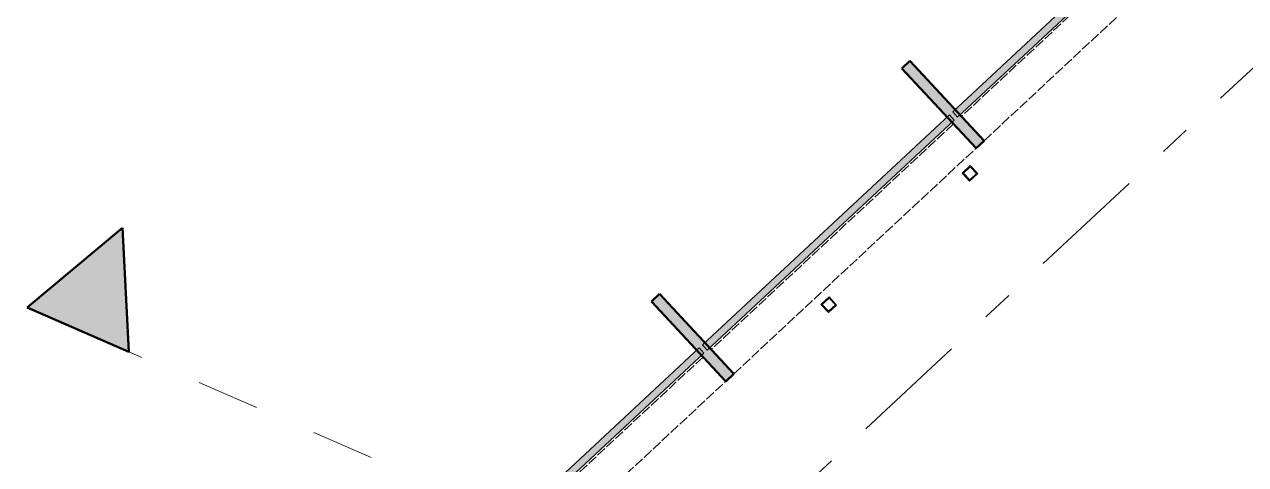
# Model space of a CAD drawing. Header units: millimetres. Extents: x -50172 to 90294, y -80883 to 25069.
# Drawn here: x -32353 to -26842, y -28064 to -26079 of the extents above; entities that cross this region are included whole.
import ezdxf
from ezdxf.enums import TextEntityAlignment as Align

# ---------------------------------------------------------------- set-up
doc = ezdxf.new("R2010")
doc.units = ezdxf.units.MM
doc.header["$MEASUREMENT"] = 0
for name, pattern in [('Dashed', [564.444447, 282.222223, -282.222223]), ('Double Dashed', [1093.611073, 529.166651, -211.666656, 141.111112, -211.666656]), ('Hidden Line', [55, 45, -10])]:
    doc.linetypes.add(name, pattern=pattern)
for name, color, linetype in [('A-95-MC_Marker_Section_P2.Marker', 7, 'Continuous'), ('COLUMN.IFC Import', 7, 'Continuous'), ('New_A-15-MG_Structural_Grid_Phase_2', 7, 'Continuous'), ('New_A-25-M_Curtain_Wall', 7, 'Continuous')]:
    doc.layers.add(name, color=color, linetype=linetype)
for name, color, linetype, lineweight in [('A-95-MC_Marker_Section_P2.Marker_Pen_No__1', 7, 'Continuous', 13), ('COLUMN.IFC Import_Pen_No__2', 8, 'Continuous', 15), ('New_A-25-M_Curtain_Wall_Pen_No__1', 7, 'Continuous', 13), ('New_A-25-M_Curtain_Wall_Pen_No__87', 8, 'Continuous', 20)]:
    doc.layers.add(name, color=color, linetype=linetype, lineweight=lineweight)
for name, color, linetype, lineweight, true_color in [('A-95-MC_Marker_Section_P2.Marker_Pen_No__25', 7, 'Continuous', 50, 0x2a2a2a), ('New_A-15-MG_Structural_Grid_Phase_2_Pen_No__222', 7, 'Continuous', 13, 0x65af33), ('New_A-25-M_Curtain_Wall_Pen_No__144', 7, 'Continuous', 0, 0xc8c8c8), ('New_A-25-M_Curtain_Wall_Pen_No__165', 7, 'Continuous', 0, 0x006060), ('New_A-25-M_Curtain_Wall_Pen_No__27', 7, 'Continuous', 50, 0x2a2a2a)]:
    doc.layers.add(name, color=color, linetype=linetype, lineweight=lineweight, true_color=true_color)
doc.styles.add('GENERATED_STYLE_4', font='')
doc.styles.get('GENERATED_STYLE_4').set_extended_font_data('Swis721 BT')

# ---------------------------------------------------------------- blocks, each defined once
blk = doc.blocks.new('Curtain Wall_20_1')
at = {"layer": 'New_A-25-M_Curtain_Wall_Pen_No__144', "linetype": 'Continuous'}
for points in [[(-28393.9, -26277.5), (-28058.7, -26637.7), (-28022.1, -26603.6), (-28357.3, -26243.4)], [(-29523.4, -27328.6), (-29188.3, -27688.8), (-29151.7, -27654.8), (-29486.8, -27294.6)]]:
    blk.add_hatch(color=256, dxfattribs=at).paths.add_polyline_path(points)
at = {"layer": 'New_A-25-M_Curtain_Wall_Pen_No__165', "linetype": 'Continuous', "lineweight": 0, "true_color": 0x001818}
for points in [[(-28142.1, -26496.7), (-27027.1, -25459.2), (-27048.9, -25435.7), (-28163.9, -26473.3)], [(-29271.6, -27547.8), (-28156.7, -26510.3), (-28178.5, -26486.9), (-29293.4, -27524.4)], [(-30401.2, -28599), (-29286.3, -27561.5), (-29308.1, -27538), (-30423, -28575.6)]]:
    blk.add_hatch(color=168, dxfattribs=at).paths.add_polyline_path(points)
at = {"layer": 'New_A-25-M_Curtain_Wall_Pen_No__1', "linetype": 'Continuous'}
for p, q in [((-27048.9, -25435.7), (-28163.9, -26473.3)), ((-28142.1, -26496.7), (-27027.1, -25459.2)), ((-28178.5, -26486.9), (-29293.4, -27524.4)), ((-28156.7, -26510.3), (-28178.5, -26486.9)), ((-28163.9, -26473.3), (-28142.1, -26496.7)), ((-29271.6, -27547.8), (-28156.7, -26510.3)), ((-29308.1, -27538), (-30423, -28575.6)), ((-29286.3, -27561.5), (-29308.1, -27538)), ((-29293.4, -27524.4), (-29271.6, -27547.8)), ((-30401.2, -28599), (-29286.3, -27561.5))]:
    blk.add_line(p, q, dxfattribs=at)
at = {"layer": 'New_A-25-M_Curtain_Wall_Pen_No__27', "linetype": 'Continuous'}
for p, q in [((-28357.3, -26243.4), (-28393.9, -26277.5)), ((-28393.9, -26277.5), (-28058.7, -26637.7)), ((-28022.1, -26603.6), (-28357.3, -26243.4)), ((-28058.7, -26637.7), (-28022.1, -26603.6)), ((-29486.8, -27294.6), (-29523.4, -27328.6)), ((-29523.4, -27328.6), (-29188.3, -27688.8)), ((-29151.7, -27654.8), (-29486.8, -27294.6)), ((-29188.3, -27688.8), (-29151.7, -27654.8))]:
    blk.add_line(p, q, dxfattribs=at)
blk = doc.blocks.new('Wall_146_1', base_point=(-26929.1, -25586.5))
at = {"layer": 'New_A-25-M_Curtain_Wall_Pen_No__87', "linetype": 'Hidden Line', "flags": 128}
for points in [[(-27031.3, -25476.7), (-28124.3, -26493.8)], [(-26929.1, -25586.5), (-27031.3, -25476.7)], [(-28022.1, -26603.6), (-26929.1, -25586.5)], [(-28124.3, -26493.8), (-28022.1, -26603.6)]]:
    blk.add_lwpolyline(points, dxfattribs=at)
blk = doc.blocks.new('Wall_147_1', base_point=(-28058.7, -26637.7))
at = {"layer": 'New_A-25-M_Curtain_Wall_Pen_No__87', "linetype": 'Hidden Line', "flags": 128}
for points in [[(-28160.9, -26527.9), (-29253.8, -27545)], [(-28058.7, -26637.7), (-28160.9, -26527.9)], [(-29151.7, -27654.8), (-28058.7, -26637.7)], [(-29253.8, -27545), (-29151.7, -27654.8)]]:
    blk.add_lwpolyline(points, dxfattribs=at)
blk = doc.blocks.new('Wall_148_1', base_point=(-29188.3, -27688.8))
at = {"layer": 'New_A-25-M_Curtain_Wall_Pen_No__87', "linetype": 'Hidden Line', "flags": 128}
for points in [[(-29290.4, -27579), (-30383.4, -28596.1)], [(-29188.3, -27688.8), (-29290.4, -27579)], [(-30281.2, -28705.9), (-29188.3, -27688.8)], [(-30383.4, -28596.1), (-30281.2, -28705.9)]]:
    blk.add_lwpolyline(points, dxfattribs=at)
blk = doc.blocks.new('Standard grid marker_23')
at = {"layer": 'New_A-15-MG_Structural_Grid_Phase_2_Pen_No__222', "linetype": 'Double Dashed'}
blk.add_line((2642.7, 0), (48997.9, 0), dxfattribs=at)
at = {"layer": 'New_A-15-MG_Structural_Grid_Phase_2_Pen_No__222', "style": 'GENERATED_STYLE_4'}
blk.add_attdef('AC_MarkerText_1', text='', height=350, rotation=113.5, dxfattribs=at).set_placement((-500, -1294.1), align=Align.MIDDLE_CENTER)
blk = doc.blocks.new('Discrete Accessory 460')
at = {"layer": 'COLUMN.IFC Import_Pen_No__2', "linetype": 'Continuous'}
for p, q in [((-25, 25), (25, 25)), ((-25, -25), (-25, 25)), ((-21, 21), (-21, -21)), ((21, 21), (-21, 21)), ((21, -21), (21, 21)), ((25, 25), (25, -25)), ((25, -25), (-25, -25)), ((-21, -21), (21, -21))]:
    blk.add_line(p, q, dxfattribs=at)
blk = doc.blocks.new('Discrete Accessory 461')
at = {"layer": 'COLUMN.IFC Import_Pen_No__2', "linetype": 'Continuous'}
for p, q in [((-25, 25), (25, 25)), ((-25, -25), (-25, 25)), ((-21, 21), (-21, -21)), ((21, 21), (-21, 21)), ((21, -21), (21, 21)), ((25, 25), (25, -25)), ((25, -25), (-25, -25)), ((-21, -21), (21, -21))]:
    blk.add_line(p, q, dxfattribs=at)
blk = doc.blocks.new('Cutting Plane_5_1', base_point=(18850.6, -50545.4))
at = {"layer": 'A-95-MC_Marker_Section_P2.Marker_Pen_No__25', "linetype": 'Continuous'}
blk.add_hatch(color=256, dxfattribs=at).paths.add_polyline_path([(-32339.9, -27355.3), (-31881.6, -27555.2), (-31910.9, -26996.9)])
at = {"layer": 'A-95-MC_Marker_Section_P2.Marker_Pen_No__1', "linetype": 'Dashed'}
blk.add_line((-6471, -38635.4), (-31881.6, -27555.2), dxfattribs=at)
at = {"layer": 'A-95-MC_Marker_Section_P2.Marker_Pen_No__25', "linetype": 'Continuous'}
for p, q in [((-31910.9, -26996.9), (-32339.9, -27355.3)), ((-31881.6, -27555.2), (-31910.9, -26996.9)), ((-32339.9, -27355.3), (-31881.6, -27555.2))]:
    blk.add_line(p, q, dxfattribs=at)

msp = doc.modelspace()

# ---------------------------------------------------------------- block references
at = {"layer": 'A-95-MC_Marker_Section_P2.Marker'}
msp.add_blockref('Cutting Plane_5_1', (18850.6, -50545.4), dxfattribs=at)
at = {"layer": 'COLUMN.IFC Import', "linetype": 'Continuous', "zscale": 1000, "rotation": 222.940410901894}
for name, p in [('Discrete Accessory 460', (-28086.3, -26750.5)), ('Discrete Accessory 461', (-28723.1, -27343.2))]:
    msp.add_blockref(name, p, dxfattribs=at)
at = {"layer": 'New_A-15-MG_Structural_Grid_Phase_2', "color": 8, "linetype": 'Continuous', "lineweight": 15, "zscale": 1000, "rotation": 222.9404146370858}
msp.add_blockref('Standard grid marker_23', (3387.7, 1823.7), dxfattribs=at)
at = {"layer": 'New_A-25-M_Curtain_Wall', "linetype": 'Continuous', "lineweight": 0}
msp.add_blockref('Curtain Wall_20_1', (0, 0), dxfattribs=at)
at = {"layer": 'New_A-25-M_Curtain_Wall', "color": 250, "lineweight": 50, "true_color": 0x2a2a2a}
for name, p in [('Wall_146_1', (-26929.1, -25586.5)), ('Wall_147_1', (-28058.7, -26637.7)), ('Wall_148_1', (-29188.3, -27688.8))]:
    msp.add_blockref(name, p, dxfattribs=at)

doc.saveas('drawing.dxf')
